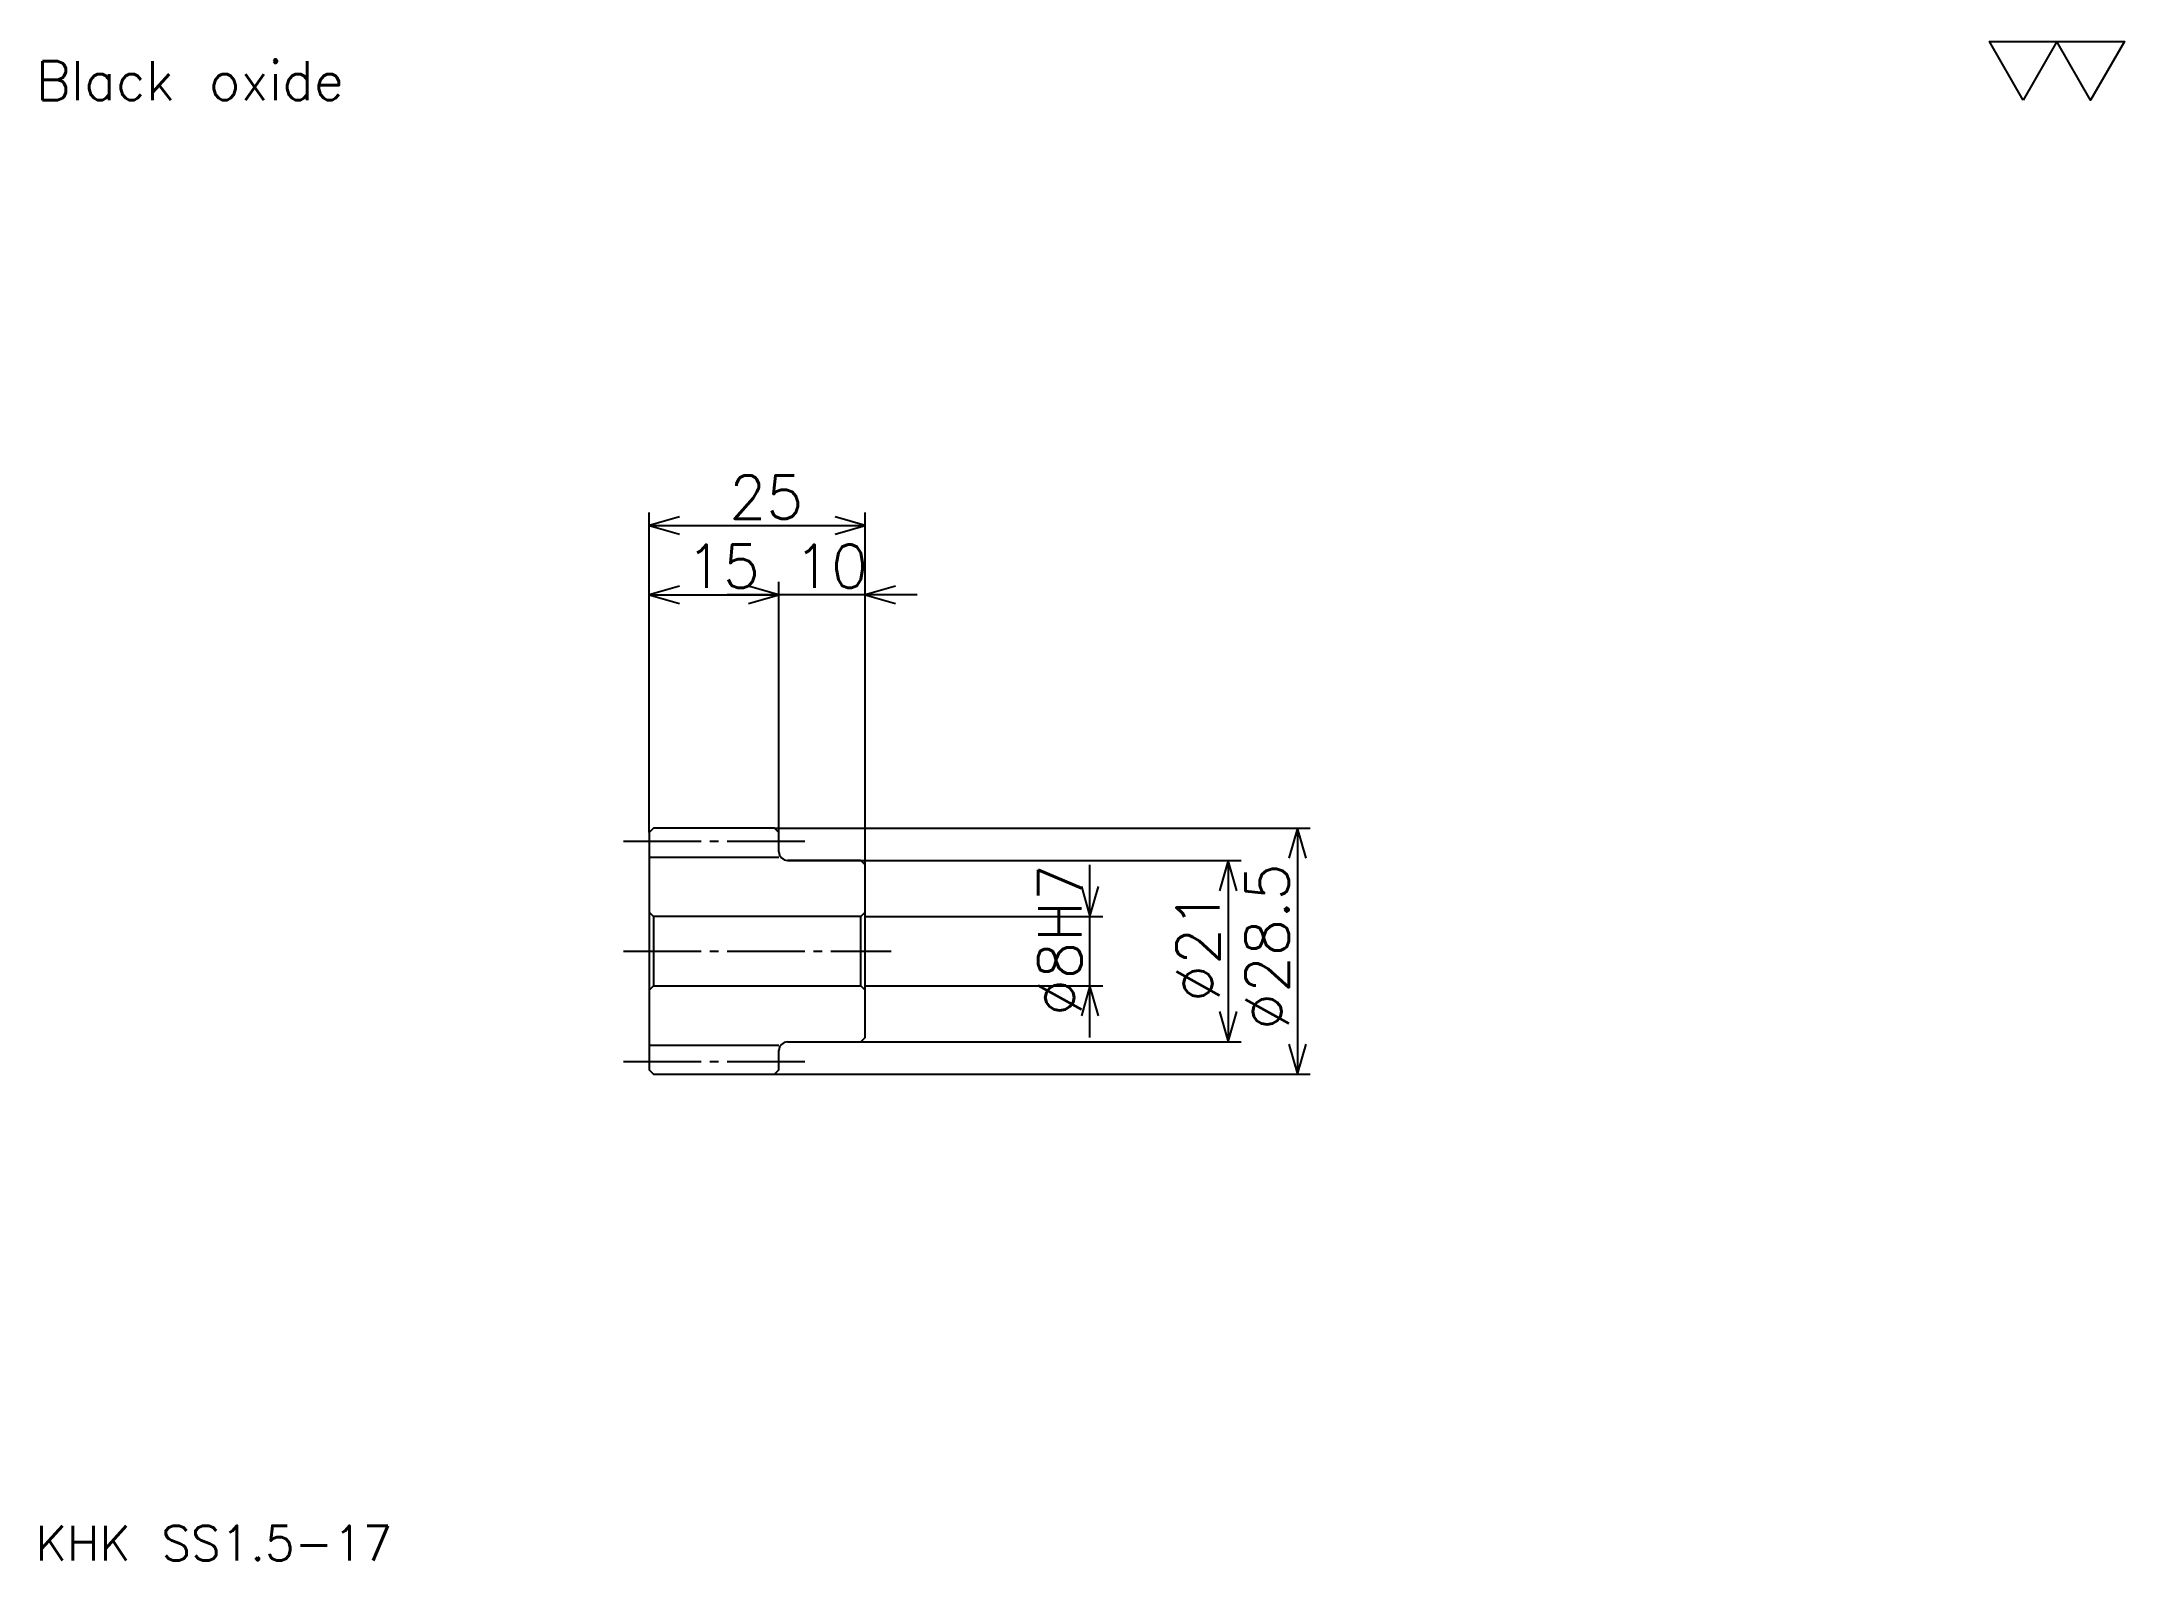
# Model space of a CAD drawing. Extents: x 11 to 252, y 11 to 187.
import ezdxf

# ---------------------------------------------------------------- set-up
doc = ezdxf.new("R2010")
doc.units = 0
doc.linetypes.add('DASHDOT', pattern=[12, 9, -1, 1, -1])
doc.layers.get('0').update_dxf_attribs({"linetype": 'CONTINUOUS'})
doc.layers.add('DASHDOT', color=6, linetype='DASHDOT')
doc.styles.add('KANJI', font='TXT', dxfattribs={"bigfont": 'BIGFONT'})

msp = doc.modelspace()

# ---------------------------------------------------------------- linework, layer by layer
at = {"color": 5}
for p, q in [((81, 95.75), (81, 132.25)), ((81, 130.75), (106, 130.75)), ((106, 95.75), (106, 132.25)), ((96, 95.75), (96, 124.25)), ((81, 122.75), (96, 122.75)), ((112, 122.75), (90, 122.75)), ((81, 95.25), (81, 95.75)), ((95.5, 95.75), (106, 95.75)), ((96, 95.25), (96, 95.75)), ((106, 95.75), (157.5, 95.75)), ((106, 91.5), (106, 95.75)), ((156, 95.75), (156, 67.25)), ((97, 92), (106, 92)), ((106, 92), (149.5, 92)), ((148, 92), (148, 71)), ((132, 71.5), (132, 91.5)), ((106, 85.5), (133.5, 85.5)), ((106, 77.5), (133.5, 77.5)), ((97, 71), (106, 71)), ((106, 71), (149.5, 71)), ((95.5, 67.25), (106, 67.25)), ((106, 67.25), (157.5, 67.25))]:
    msp.add_line(p, q, dxfattribs=at)
at = {"color": 4}
for p, q in [((81, 92.375), (96, 92.375)), ((81.5, 85.5), (81.5, 77.5)), ((105.5, 85.5), (106, 86)), ((105.5, 77.5), (106, 77)), ((81, 70.625), (96, 70.625))]:
    msp.add_line(p, q, dxfattribs=at)
at = {"color": 7}
msp.add_lwpolyline([(240, 180), (236.100006, 186.759995), (251.699997, 186.759995), (247.800003, 180), (243.899994, 186.759995), (240, 180)], dxfattribs=at)
at = {"color": 5}
for points in [[(84.5, 131.75), (81, 130.75), (84.5, 129.75)], [(102.5, 129.75), (106, 130.75), (102.5, 131.75)], [(84.5, 123.75), (81, 122.75), (84.5, 121.75)], [(92.5, 121.75), (96, 122.75), (92.5, 123.75)], [(92.5, 121.75), (96, 122.75), (92.5, 123.75)], [(109.5, 123.75), (106, 122.75), (109.5, 121.75)], [(157, 92.25), (156, 95.75), (155, 92.25)], [(149, 88.5), (148, 92), (147, 88.5)], [(131, 89), (132, 85.5), (133, 89)], [(133, 74), (132, 77.5), (131, 74)], [(147, 74.5), (148, 71), (149, 74.5)], [(155, 70.75), (156, 67.25), (157, 70.75)]]:
    msp.add_lwpolyline(points, dxfattribs=at)
at = {"color": 4}
for points in [[(96, 93), (96, 95.25), (95.5, 95.75), (81.5, 95.75), (81, 95.25), (81, 77)], [(97, 71), (105.5, 71), (106, 71.5), (106, 91.5), (105.5, 92), (97, 92)], [(81, 77), (81.5, 77.5), (105.5, 77.5), (105.5, 85.5), (81.5, 85.5), (81, 86)], [(81, 77), (81, 67.75), (81.5, 67.25), (95.5, 67.25), (96, 67.75), (96, 70)]]:
    msp.add_lwpolyline(points, dxfattribs=at)
for centre, start, end in [((97, 93), 180, 270), ((97, 70), 90, 180)]:
    msp.add_arc(centre, 1, start, end, dxfattribs=at)
at = {"layer": 'DASHDOT', "color": 7}
for p, q in [((78, 94.25), (99, 94.25)), ((78, 81.5), (109, 81.5)), ((78, 68.75), (99, 68.75))]:
    msp.add_line(p, q, dxfattribs=at)

# ---------------------------------------------------------------- texts
at = {"color": 7, "style": 'KANJI'}
for s, height, p in [('Black oxide', 4.5, (10, 180)), ('25', 5, (90.25, 131.550003)), ('15', 5, (85.25, 123.550003)), ('10', 5, (97.75, 123.550003)), ('KHK SS1.5-17', 4, (10, 11))]:
    msp.add_text(s, height=height, dxfattribs=at).set_placement(p)
for s, p in [('%%c8H7', (131, 74)), ('%%c28.5', (155, 72.375)), ('%%c21', (147, 75.625))]:
    msp.add_text(s, height=5, rotation=90, dxfattribs=at).set_placement(p)

doc.saveas('drawing.dxf')
